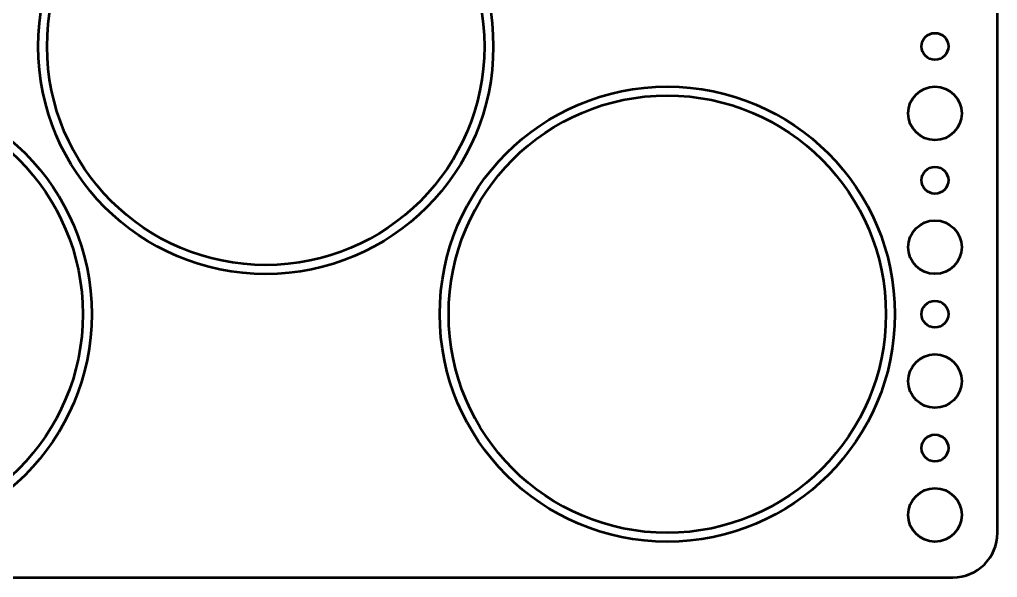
# Model space of a CAD drawing. Header units: centimetres. Extents: x -10.4 to 10.4, y -7.5 to 7.5.
# Drawn here: x -0.51 to 10.45, y -7.45 to -1.2 of the extents above; entities that cross this region are included whole.
import ezdxf

# ---------------------------------------------------------------- set-up
doc = ezdxf.new("R2010")
doc.units = ezdxf.units.CM
doc.header["$MEASUREMENT"] = 0
doc.layers.add('Layer 1', color=7, linetype='Continuous')

msp = doc.modelspace()

# ---------------------------------------------------------------- linework, layer by layer
at = {"layer": 'Layer 1', "color": 4, "lineweight": 53}
for centre in [(2.25005, -1.50005), (-2.24995, -4.50005), (6.75005, -4.50005)]:
    msp.add_ellipse(centre, major_axis=(0, 2.55005), ratio=1, dxfattribs=at)
at = {"layer": 'Layer 1', "lineweight": 53}
for centre, major_axis in [((2.25005, -1.50005), (0, 2.45005)), ((9.75, -1.5), (0, 0.15)), ((9.75001, -2.24999), (0, 0.30001)), ((-2.24995, -4.50005), (0, 2.45005)), ((6.75005, -4.50005), (0, 2.45005)), ((9.75, -3), (0, 0.15)), ((9.75001, -3.74999), (0, 0.30001)), ((9.75, -4.5), (0, 0.15)), ((9.75001, -5.24999), (0, 0.30001)), ((9.75, -6), (0, 0.15)), ((9.75001, -6.74999), (0, 0.30001))]:
    msp.add_ellipse(centre, major_axis=major_axis, ratio=1, dxfattribs=at)
msp.add_open_spline([(-10.45, -6.95), (-10.45, -6.95), (-10.45, 6.95), (-10.45, 6.95), (-10.45, 6.95), (-10.45, 7.22614), (-10.22614, 7.45), (-9.95, 7.45), (-9.95, 7.45), (-9.95, 7.45), (9.95, 7.45), (9.95, 7.45), (9.95, 7.45), (10.22614, 7.45), (10.45, 7.22614), (10.45, 6.95), (10.45, 6.95), (10.45, 6.95), (10.45, -6.95), (10.45, -6.95), (10.45, -6.95), (10.45, -7.22614), (10.22614, -7.45), (9.95, -7.45), (9.95, -7.45), (9.95, -7.45), (-9.95, -7.45), (-9.95, -7.45), (-9.95, -7.45), (-10.22614, -7.45), (-10.45, -7.22614), (-10.45, -6.95)], degree=3, knots=[0, 0, 0, 0, 0.11111111, 0.11111111, 0.11111111, 0.11111111, 0.22222222, 0.22222222, 0.22222222, 0.22222222, 0.33333333, 0.33333333, 0.33333333, 0.33333333, 0.44444444, 0.44444444, 0.44444444, 0.44444444, 0.55555556, 0.55555556, 0.55555556, 0.55555556, 0.66666667, 0.66666667, 0.66666667, 0.66666667, 0.77777778, 0.77777778, 0.77777778, 0.77777778, 1, 1, 1, 1], dxfattribs=at)

doc.saveas('drawing.dxf')
